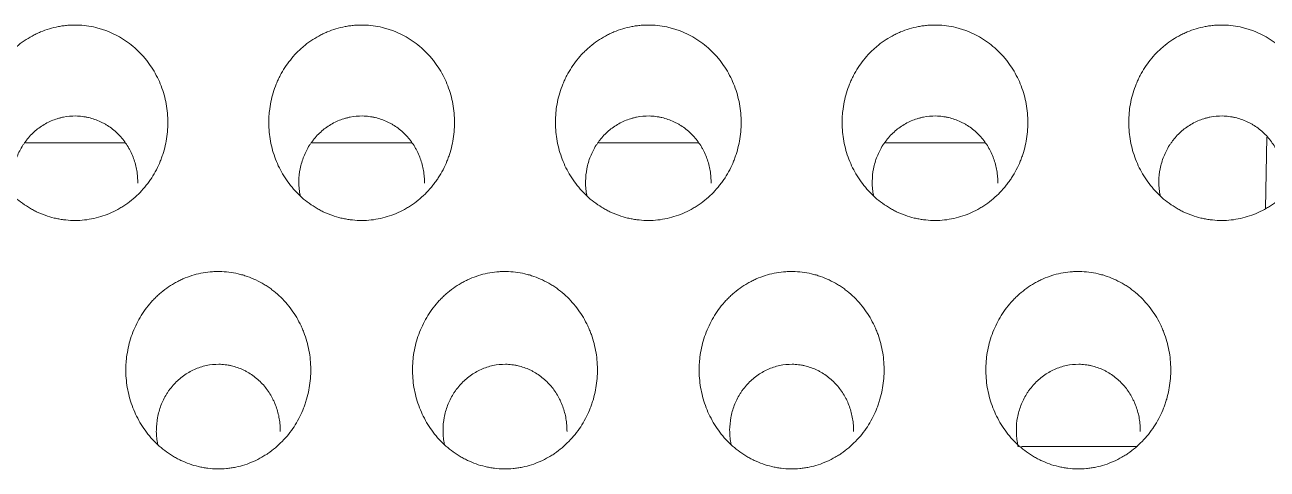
# Model space of a CAD drawing. Header units: millimetres. Extents: x 70151 to 230897, y 35202 to 113211.
# Drawn here: x 178378.03 to 178390.98, y 69169.37 to 69174 of the extents above; entities that cross this region are included whole.
import ezdxf

# ---------------------------------------------------------------- set-up
doc = ezdxf.new("R2010")
doc.units = ezdxf.units.MM
doc.header["$LTSCALE"] = 50
doc.layers.add('2-con', color=2, linetype='Continuous')
doc.layers.add('mark-B', color=2, linetype='Continuous', lineweight=20)

# ---------------------------------------------------------------- blocks, each defined once
blk = doc.blocks.new('무풍1WAY 대형')
at = {"layer": 'mark-B'}
for p, q in [((263.953, -412.642), (263.938, -413.385)), ((267.912, -413.326), (266.879, -413.326)), ((270.9, -413.326), (269.866, -413.326)), ((273.888, -413.326), (272.854, -413.326)), ((276.876, -413.326), (275.842, -413.326))]:
    blk.add_line(p, q, dxfattribs=at)
for points, knots in [([(266.667, -410.329), (266.706, -410.383), (266.739, -410.439), (266.793, -410.556), (266.815, -410.617), (266.849, -410.744), (266.86, -410.808), (266.867, -410.905), (266.868, -410.938), (266.868, -410.987), (266.867, -411.003), (266.865, -411.036), (266.864, -411.052), (266.856, -411.133), (266.844, -411.197), (266.817, -411.29), (266.806, -411.321), (266.783, -411.382), (266.769, -411.412), (266.725, -411.5), (266.691, -411.555), (266.632, -411.632), (266.611, -411.657), (266.577, -411.693), (266.566, -411.705), (266.542, -411.727), (266.53, -411.739), (266.469, -411.792), (266.417, -411.83), (266.346, -411.87), (266.331, -411.878), (266.302, -411.893), (266.287, -411.9), (266.242, -411.92), (266.212, -411.931), (266.119, -411.961), (266.055, -411.974), (265.973, -411.981), (265.957, -411.983), (265.924, -411.984), (265.908, -411.984), (265.859, -411.983), (265.794, -411.979), (265.73, -411.968), (265.682, -411.956), (265.666, -411.952), (265.634, -411.943), (265.618, -411.938), (265.541, -411.911), (265.483, -411.883), (265.413, -411.841), (265.399, -411.832), (265.372, -411.814), (265.332, -411.785), (265.269, -411.733), (265.224, -411.686), (265.181, -411.637), (265.16, -411.611), (265.102, -411.532), (265.069, -411.476), (265.035, -411.402), (265.028, -411.387), (265.016, -411.357), (265.01, -411.342), (264.993, -411.295), (264.984, -411.264), (264.959, -411.17), (264.948, -411.106), (264.941, -411.008), (264.94, -410.975), (264.941, -410.91), (264.943, -410.877), (264.953, -410.781), (264.965, -410.717), (264.988, -410.638), (264.993, -410.622), (265.004, -410.591), (265.02, -410.545), (265.04, -410.501), (265.084, -410.414), (265.118, -410.359), (265.178, -410.28), (265.199, -410.255), (265.243, -410.208), (265.289, -410.162), (265.34, -410.122), (265.38, -410.093), (265.393, -410.084), (265.421, -410.066), (265.435, -410.057), (265.506, -410.017), (265.566, -409.99), (265.658, -409.96), (265.69, -409.952), (265.738, -409.942), (265.755, -409.939), (265.787, -409.934), (265.803, -409.932), (265.884, -409.925), (265.949, -409.925), (266.031, -409.936), (266.047, -409.938), (266.08, -409.944), (266.128, -409.954), (266.206, -409.977), (266.266, -410.002), (266.31, -410.023), (266.325, -410.03), (266.354, -410.046), (266.368, -410.054), (266.438, -410.097), (266.49, -410.137), (266.561, -410.204), (266.584, -410.227), (266.628, -410.277), (266.648, -410.302), (266.667, -410.329)], [0, 0, 0, 0, 0.03125, 0.03125, 0.0625, 0.0625, 0.09375, 0.09375, 0.109375, 0.109375, 0.117187, 0.117187, 0.125, 0.125, 0.15625, 0.15625, 0.171875, 0.171875, 0.1875, 0.1875, 0.21875, 0.21875, 0.234375, 0.234375, 0.242187, 0.242187, 0.25, 0.25, 0.28125, 0.28125, 0.289062, 0.289062, 0.296875, 0.296875, 0.3125, 0.3125, 0.34375, 0.34375, 0.351562, 0.351562, 0.359375, 0.359375, 0.375, 0.390625, 0.390625, 0.398437, 0.398437, 0.40625, 0.40625, 0.4375, 0.4375, 0.445312, 0.445312, 0.453125, 0.46875, 0.484375, 0.484375, 0.5, 0.5, 0.53125, 0.53125, 0.539062, 0.539062, 0.546875, 0.546875, 0.5625, 0.5625, 0.59375, 0.59375, 0.609375, 0.609375, 0.625, 0.625, 0.65625, 0.65625, 0.664062, 0.664062, 0.671875, 0.6875, 0.6875, 0.71875, 0.71875, 0.734375, 0.734375, 0.75, 0.765625, 0.765625, 0.773437, 0.773437, 0.78125, 0.78125, 0.8125, 0.8125, 0.828125, 0.828125, 0.835937, 0.835937, 0.84375, 0.84375, 0.875, 0.875, 0.882812, 0.882812, 0.890625, 0.90625, 0.921875, 0.921875, 0.929687, 0.929687, 0.9375, 0.9375, 0.96875, 0.96875, 0.984375, 0.984375, 1, 1, 1, 1]), ([(269.655, -410.329), (269.693, -410.383), (269.726, -410.439), (269.781, -410.556), (269.803, -410.617), (269.836, -410.744), (269.847, -410.808), (269.855, -410.905), (269.856, -410.938), (269.855, -410.987), (269.855, -411.003), (269.853, -411.036), (269.852, -411.052), (269.843, -411.133), (269.831, -411.197), (269.804, -411.29), (269.794, -411.321), (269.77, -411.382), (269.757, -411.412), (269.713, -411.5), (269.679, -411.555), (269.62, -411.632), (269.599, -411.657), (269.565, -411.693), (269.553, -411.705), (269.53, -411.727), (269.518, -411.739), (269.457, -411.792), (269.404, -411.83), (269.333, -411.87), (269.319, -411.878), (269.29, -411.893), (269.275, -411.9), (269.23, -411.92), (269.199, -411.931), (269.106, -411.961), (269.043, -411.974), (268.961, -411.981), (268.944, -411.983), (268.911, -411.984), (268.895, -411.984), (268.846, -411.983), (268.781, -411.979), (268.717, -411.968), (268.669, -411.956), (268.653, -411.952), (268.622, -411.943), (268.606, -411.938), (268.529, -411.911), (268.47, -411.883), (268.4, -411.841), (268.386, -411.832), (268.359, -411.814), (268.319, -411.785), (268.257, -411.733), (268.211, -411.686), (268.168, -411.637), (268.147, -411.611), (268.09, -411.532), (268.057, -411.476), (268.022, -411.402), (268.016, -411.387), (268.003, -411.357), (267.997, -411.342), (267.981, -411.295), (267.971, -411.264), (267.947, -411.17), (267.936, -411.106), (267.929, -411.008), (267.928, -410.975), (267.929, -410.91), (267.931, -410.877), (267.941, -410.781), (267.953, -410.717), (267.976, -410.638), (267.981, -410.622), (267.991, -410.591), (268.008, -410.545), (268.028, -410.501), (268.071, -410.414), (268.105, -410.359), (268.165, -410.28), (268.186, -410.255), (268.231, -410.208), (268.277, -410.162), (268.328, -410.122), (268.367, -410.093), (268.381, -410.084), (268.408, -410.066), (268.423, -410.057), (268.494, -410.017), (268.553, -409.99), (268.646, -409.96), (268.677, -409.952), (268.726, -409.942), (268.742, -409.939), (268.775, -409.934), (268.791, -409.932), (268.872, -409.925), (268.937, -409.925), (269.018, -409.936), (269.035, -409.938), (269.067, -409.944), (269.115, -409.954), (269.193, -409.977), (269.254, -410.002), (269.298, -410.023), (269.313, -410.03), (269.342, -410.046), (269.356, -410.054), (269.425, -410.097), (269.477, -410.137), (269.549, -410.204), (269.572, -410.227), (269.615, -410.277), (269.636, -410.302), (269.655, -410.329)], [0, 0, 0, 0, 0.03125, 0.03125, 0.0625, 0.0625, 0.09375, 0.09375, 0.109375, 0.109375, 0.117188, 0.117188, 0.125, 0.125, 0.15625, 0.15625, 0.171875, 0.171875, 0.1875, 0.1875, 0.21875, 0.21875, 0.234375, 0.234375, 0.242188, 0.242188, 0.25, 0.25, 0.28125, 0.28125, 0.289062, 0.289062, 0.296875, 0.296875, 0.3125, 0.3125, 0.34375, 0.34375, 0.351562, 0.351562, 0.359375, 0.359375, 0.375, 0.390625, 0.390625, 0.398437, 0.398437, 0.40625, 0.40625, 0.4375, 0.4375, 0.445312, 0.445312, 0.453125, 0.46875, 0.484375, 0.484375, 0.5, 0.5, 0.53125, 0.53125, 0.539062, 0.539062, 0.546875, 0.546875, 0.5625, 0.5625, 0.59375, 0.59375, 0.609375, 0.609375, 0.625, 0.625, 0.65625, 0.65625, 0.664062, 0.664062, 0.671875, 0.6875, 0.6875, 0.71875, 0.71875, 0.734375, 0.734375, 0.75, 0.765625, 0.765625, 0.773437, 0.773437, 0.78125, 0.78125, 0.8125, 0.8125, 0.828125, 0.828125, 0.835937, 0.835937, 0.84375, 0.84375, 0.875, 0.875, 0.882812, 0.882812, 0.890625, 0.90625, 0.921875, 0.921875, 0.929687, 0.929687, 0.9375, 0.9375, 0.96875, 0.96875, 0.984375, 0.984375, 1, 1, 1, 1]), ([(272.642, -410.329), (272.681, -410.383), (272.714, -410.439), (272.768, -410.556), (272.791, -410.617), (272.824, -410.744), (272.835, -410.808), (272.842, -410.905), (272.843, -410.938), (272.843, -410.987), (272.842, -411.003), (272.84, -411.036), (272.839, -411.052), (272.831, -411.133), (272.819, -411.197), (272.792, -411.29), (272.781, -411.321), (272.758, -411.382), (272.744, -411.412), (272.701, -411.5), (272.666, -411.555), (272.607, -411.632), (272.586, -411.657), (272.553, -411.693), (272.541, -411.705), (272.518, -411.727), (272.506, -411.739), (272.444, -411.792), (272.392, -411.83), (272.321, -411.87), (272.307, -411.878), (272.277, -411.893), (272.262, -411.9), (272.217, -411.92), (272.187, -411.931), (272.094, -411.961), (272.03, -411.974), (271.948, -411.981), (271.932, -411.983), (271.899, -411.984), (271.883, -411.984), (271.834, -411.983), (271.769, -411.979), (271.705, -411.968), (271.657, -411.956), (271.641, -411.952), (271.609, -411.943), (271.594, -411.938), (271.517, -411.911), (271.458, -411.883), (271.388, -411.841), (271.374, -411.832), (271.347, -411.814), (271.307, -411.785), (271.244, -411.733), (271.199, -411.686), (271.156, -411.637), (271.135, -411.611), (271.077, -411.532), (271.045, -411.476), (271.01, -411.402), (271.003, -411.387), (270.991, -411.357), (270.985, -411.342), (270.968, -411.295), (270.959, -411.264), (270.934, -411.17), (270.924, -411.106), (270.916, -411.008), (270.915, -410.975), (270.916, -410.91), (270.918, -410.877), (270.928, -410.781), (270.94, -410.717), (270.963, -410.638), (270.968, -410.622), (270.979, -410.591), (270.995, -410.545), (271.015, -410.501), (271.059, -410.414), (271.093, -410.359), (271.153, -410.28), (271.174, -410.255), (271.218, -410.208), (271.265, -410.162), (271.315, -410.122), (271.355, -410.093), (271.368, -410.084), (271.396, -410.066), (271.41, -410.057), (271.481, -410.017), (271.541, -409.99), (271.633, -409.96), (271.665, -409.952), (271.713, -409.942), (271.73, -409.939), (271.762, -409.934), (271.778, -409.932), (271.859, -409.925), (271.924, -409.925), (272.006, -409.936), (272.022, -409.938), (272.055, -409.944), (272.103, -409.954), (272.181, -409.977), (272.241, -410.002), (272.285, -410.023), (272.3, -410.03), (272.329, -410.046), (272.343, -410.054), (272.413, -410.097), (272.465, -410.137), (272.536, -410.204), (272.559, -410.227), (272.603, -410.277), (272.623, -410.302), (272.642, -410.329)], [0, 0, 0, 0, 0.03125, 0.03125, 0.0625, 0.0625, 0.09375, 0.09375, 0.109375, 0.109375, 0.117187, 0.117187, 0.125, 0.125, 0.15625, 0.15625, 0.171875, 0.171875, 0.1875, 0.1875, 0.21875, 0.21875, 0.234375, 0.234375, 0.242187, 0.242187, 0.25, 0.25, 0.28125, 0.28125, 0.289062, 0.289062, 0.296875, 0.296875, 0.3125, 0.3125, 0.34375, 0.34375, 0.351562, 0.351562, 0.359375, 0.359375, 0.375, 0.390625, 0.390625, 0.398437, 0.398437, 0.40625, 0.40625, 0.4375, 0.4375, 0.445312, 0.445312, 0.453125, 0.46875, 0.484375, 0.484375, 0.5, 0.5, 0.53125, 0.53125, 0.539062, 0.539062, 0.546875, 0.546875, 0.5625, 0.5625, 0.59375, 0.59375, 0.609375, 0.609375, 0.625, 0.625, 0.65625, 0.65625, 0.664062, 0.664062, 0.671875, 0.6875, 0.6875, 0.71875, 0.71875, 0.734375, 0.734375, 0.75, 0.765625, 0.765625, 0.773437, 0.773437, 0.78125, 0.78125, 0.8125, 0.8125, 0.828125, 0.828125, 0.835937, 0.835937, 0.84375, 0.84375, 0.875, 0.875, 0.882812, 0.882812, 0.890625, 0.90625, 0.921875, 0.921875, 0.929687, 0.929687, 0.9375, 0.9375, 0.96875, 0.96875, 0.984375, 0.984375, 1, 1, 1, 1]), ([(275.63, -410.329), (275.668, -410.383), (275.701, -410.439), (275.756, -410.556), (275.778, -410.617), (275.811, -410.744), (275.822, -410.808), (275.83, -410.905), (275.831, -410.938), (275.83, -410.987), (275.83, -411.003), (275.828, -411.036), (275.827, -411.052), (275.818, -411.133), (275.806, -411.197), (275.779, -411.29), (275.769, -411.321), (275.745, -411.382), (275.732, -411.412), (275.688, -411.5), (275.654, -411.555), (275.595, -411.632), (275.574, -411.657), (275.54, -411.693), (275.529, -411.705), (275.505, -411.727), (275.493, -411.739), (275.432, -411.792), (275.379, -411.83), (275.309, -411.87), (275.294, -411.878), (275.265, -411.893), (275.25, -411.9), (275.205, -411.92), (275.174, -411.931), (275.081, -411.961), (275.018, -411.974), (274.936, -411.981), (274.919, -411.983), (274.887, -411.984), (274.87, -411.984), (274.821, -411.983), (274.756, -411.979), (274.692, -411.968), (274.644, -411.956), (274.628, -411.952), (274.597, -411.943), (274.581, -411.938), (274.504, -411.911), (274.445, -411.883), (274.375, -411.841), (274.361, -411.832), (274.334, -411.814), (274.294, -411.785), (274.232, -411.733), (274.186, -411.686), (274.143, -411.637), (274.123, -411.611), (274.065, -411.532), (274.032, -411.476), (273.998, -411.402), (273.991, -411.387), (273.979, -411.357), (273.973, -411.342), (273.956, -411.295), (273.946, -411.264), (273.922, -411.17), (273.911, -411.106), (273.904, -411.008), (273.903, -410.975), (273.904, -410.91), (273.906, -410.877), (273.916, -410.781), (273.928, -410.717), (273.951, -410.638), (273.956, -410.622), (273.966, -410.591), (273.983, -410.545), (274.003, -410.501), (274.046, -410.414), (274.081, -410.359), (274.14, -410.28), (274.161, -410.255), (274.206, -410.208), (274.252, -410.162), (274.303, -410.122), (274.342, -410.093), (274.356, -410.084), (274.384, -410.066), (274.398, -410.057), (274.469, -410.017), (274.528, -409.99), (274.621, -409.96), (274.653, -409.952), (274.701, -409.942), (274.717, -409.939), (274.75, -409.934), (274.766, -409.932), (274.847, -409.925), (274.912, -409.925), (274.993, -409.936), (275.01, -409.938), (275.042, -409.944), (275.09, -409.954), (275.168, -409.977), (275.229, -410.002), (275.273, -410.023), (275.288, -410.03), (275.317, -410.046), (275.331, -410.054), (275.401, -410.097), (275.452, -410.137), (275.524, -410.204), (275.547, -410.227), (275.59, -410.277), (275.611, -410.302), (275.63, -410.329)], [0, 0, 0, 0, 0.03125, 0.03125, 0.0625, 0.0625, 0.09375, 0.09375, 0.109375, 0.109375, 0.117188, 0.117188, 0.125, 0.125, 0.15625, 0.15625, 0.171875, 0.171875, 0.1875, 0.1875, 0.21875, 0.21875, 0.234375, 0.234375, 0.242188, 0.242188, 0.25, 0.25, 0.28125, 0.28125, 0.289063, 0.289063, 0.296875, 0.296875, 0.3125, 0.3125, 0.34375, 0.34375, 0.351562, 0.351562, 0.359375, 0.359375, 0.375, 0.390625, 0.390625, 0.398437, 0.398437, 0.40625, 0.40625, 0.4375, 0.4375, 0.445312, 0.445312, 0.453125, 0.46875, 0.484375, 0.484375, 0.5, 0.5, 0.53125, 0.53125, 0.539062, 0.539062, 0.546875, 0.546875, 0.5625, 0.5625, 0.59375, 0.59375, 0.609375, 0.609375, 0.625, 0.625, 0.65625, 0.65625, 0.664062, 0.664062, 0.671875, 0.6875, 0.6875, 0.71875, 0.71875, 0.734375, 0.734375, 0.75, 0.765625, 0.765625, 0.773437, 0.773437, 0.78125, 0.78125, 0.8125, 0.8125, 0.828125, 0.828125, 0.835937, 0.835937, 0.84375, 0.84375, 0.875, 0.875, 0.882812, 0.882812, 0.890625, 0.90625, 0.921875, 0.921875, 0.929687, 0.929687, 0.9375, 0.9375, 0.96875, 0.96875, 0.984375, 0.984375, 1, 1, 1, 1]), ([(266.531, -410.157), (266.534, -410.172), (266.537, -410.186), (266.543, -410.222), (266.546, -410.244), (266.548, -410.277), (266.549, -410.288), (266.55, -410.31), (266.55, -410.321), (266.55, -410.376), (266.546, -410.419), (266.534, -410.483), (266.529, -410.505), (266.517, -410.547), (266.51, -410.568), (266.486, -410.629), (266.467, -410.668), (266.439, -410.715), (266.433, -410.724), (266.42, -410.742), (266.414, -410.751), (266.394, -410.777), (266.38, -410.794), (266.336, -410.842), (266.303, -410.871), (266.25, -410.91), (266.231, -410.922), (266.193, -410.944), (266.154, -410.964), (266.114, -410.98), (266.072, -410.993), (266.051, -410.999), (265.986, -411.013), (265.943, -411.017), (265.877, -411.017), (265.855, -411.015), (265.822, -411.011), (265.811, -411.01), (265.79, -411.006), (265.779, -411.004), (265.725, -410.991), (265.684, -410.977), (265.634, -410.954), (265.624, -410.949), (265.605, -410.938), (265.576, -410.922), (265.531, -410.891), (265.497, -410.863), (265.465, -410.833), (265.45, -410.818), (265.406, -410.768), (265.38, -410.733), (265.352, -410.686), (265.347, -410.676), (265.337, -410.657), (265.332, -410.647), (265.318, -410.617), (265.309, -410.597), (265.287, -410.535), (265.276, -410.493), (265.265, -410.428), (265.262, -410.406), (265.259, -410.362), (265.258, -410.34), (265.258, -410.318)], [0, 0, 0, 0, 0.019523, 0.019523, 0.04836, 0.04836, 0.062779, 0.062779, 0.077198, 0.077198, 0.134873, 0.134873, 0.163711, 0.163711, 0.192548, 0.192548, 0.250223, 0.250223, 0.264642, 0.264642, 0.279061, 0.279061, 0.307899, 0.307899, 0.365574, 0.365574, 0.394411, 0.394411, 0.423249, 0.452086, 0.452086, 0.480924, 0.480924, 0.538599, 0.538599, 0.567437, 0.567437, 0.581855, 0.581855, 0.596274, 0.596274, 0.653949, 0.653949, 0.668368, 0.668368, 0.682787, 0.711624, 0.740462, 0.740462, 0.7693, 0.7693, 0.826975, 0.826975, 0.841393, 0.841393, 0.855812, 0.855812, 0.88465, 0.88465, 0.942325, 0.942325, 0.971162, 0.971162, 1, 1, 1, 1]), ([(269.523, -410.18), (269.524, -410.187), (269.526, -410.194), (269.531, -410.222), (269.533, -410.244), (269.536, -410.277), (269.537, -410.288), (269.537, -410.31), (269.538, -410.321), (269.537, -410.376), (269.533, -410.419), (269.521, -410.483), (269.516, -410.505), (269.504, -410.547), (269.497, -410.568), (269.474, -410.629), (269.455, -410.668), (269.426, -410.715), (269.42, -410.724), (269.408, -410.742), (269.401, -410.751), (269.381, -410.777), (269.367, -410.794), (269.323, -410.842), (269.291, -410.871), (269.238, -410.91), (269.219, -410.922), (269.181, -410.944), (269.142, -410.964), (269.101, -410.98), (269.06, -410.993), (269.039, -410.999), (268.974, -411.013), (268.93, -411.017), (268.865, -411.017), (268.843, -411.015), (268.81, -411.011), (268.799, -411.01), (268.777, -411.006), (268.766, -411.004), (268.713, -410.991), (268.672, -410.977), (268.622, -410.954), (268.612, -410.949), (268.592, -410.938), (268.564, -410.922), (268.519, -410.891), (268.485, -410.863), (268.453, -410.833), (268.437, -410.818), (268.394, -410.768), (268.368, -410.733), (268.34, -410.686), (268.335, -410.676), (268.324, -410.657), (268.319, -410.647), (268.305, -410.617), (268.297, -410.597), (268.275, -410.535), (268.264, -410.493), (268.253, -410.428), (268.25, -410.406), (268.246, -410.362), (268.246, -410.34), (268.246, -410.318)], [0, 0, 0, 0, 0.009669, 0.009669, 0.038797, 0.038797, 0.053361, 0.053361, 0.067924, 0.067924, 0.126179, 0.126179, 0.155306, 0.155306, 0.184434, 0.184434, 0.242688, 0.242688, 0.257252, 0.257252, 0.271816, 0.271816, 0.300943, 0.300943, 0.359198, 0.359198, 0.388325, 0.388325, 0.417453, 0.44658, 0.44658, 0.475707, 0.475707, 0.533962, 0.533962, 0.563089, 0.563089, 0.577653, 0.577653, 0.592217, 0.592217, 0.650472, 0.650472, 0.665035, 0.665035, 0.679599, 0.708726, 0.737854, 0.737854, 0.766981, 0.766981, 0.825236, 0.825236, 0.839799, 0.839799, 0.854363, 0.854363, 0.883491, 0.883491, 0.941745, 0.941745, 0.970873, 0.970873, 1, 1, 1, 1]), ([(272.51, -410.18), (272.512, -410.187), (272.513, -410.194), (272.518, -410.222), (272.521, -410.244), (272.524, -410.277), (272.524, -410.288), (272.525, -410.31), (272.525, -410.321), (272.525, -410.376), (272.521, -410.419), (272.509, -410.483), (272.504, -410.505), (272.492, -410.547), (272.485, -410.568), (272.461, -410.629), (272.442, -410.668), (272.414, -410.715), (272.408, -410.724), (272.395, -410.742), (272.389, -410.751), (272.369, -410.777), (272.355, -410.794), (272.311, -410.842), (272.278, -410.871), (272.225, -410.91), (272.206, -410.922), (272.168, -410.944), (272.13, -410.964), (272.089, -410.98), (272.047, -410.993), (272.026, -410.999), (271.961, -411.013), (271.918, -411.017), (271.852, -411.017), (271.83, -411.015), (271.797, -411.011), (271.786, -411.01), (271.765, -411.006), (271.754, -411.004), (271.701, -410.991), (271.659, -410.977), (271.609, -410.954), (271.599, -410.949), (271.58, -410.938), (271.551, -410.922), (271.506, -410.891), (271.473, -410.863), (271.44, -410.833), (271.425, -410.818), (271.381, -410.768), (271.355, -410.733), (271.328, -410.686), (271.322, -410.676), (271.312, -410.657), (271.307, -410.647), (271.293, -410.617), (271.285, -410.597), (271.262, -410.535), (271.251, -410.493), (271.24, -410.428), (271.237, -410.406), (271.234, -410.362), (271.233, -410.34), (271.233, -410.318)], [0, 0, 0, 0, 0.009669, 0.009669, 0.038797, 0.038797, 0.053361, 0.053361, 0.067924, 0.067924, 0.126179, 0.126179, 0.155306, 0.155306, 0.184434, 0.184434, 0.242688, 0.242688, 0.257252, 0.257252, 0.271816, 0.271816, 0.300943, 0.300943, 0.359198, 0.359198, 0.388325, 0.388325, 0.417453, 0.44658, 0.44658, 0.475707, 0.475707, 0.533962, 0.533962, 0.563089, 0.563089, 0.577653, 0.577653, 0.592217, 0.592217, 0.650472, 0.650472, 0.665035, 0.665035, 0.679599, 0.708726, 0.737854, 0.737854, 0.766981, 0.766981, 0.825236, 0.825236, 0.839799, 0.839799, 0.854363, 0.854363, 0.883491, 0.883491, 0.941745, 0.941745, 0.970873, 0.970873, 1, 1, 1, 1]), ([(275.498, -410.18), (275.499, -410.187), (275.501, -410.194), (275.506, -410.222), (275.508, -410.244), (275.511, -410.277), (275.512, -410.288), (275.513, -410.31), (275.513, -410.321), (275.512, -410.376), (275.508, -410.419), (275.496, -410.483), (275.491, -410.505), (275.479, -410.547), (275.472, -410.568), (275.449, -410.629), (275.43, -410.668), (275.401, -410.715), (275.395, -410.724), (275.383, -410.742), (275.376, -410.751), (275.357, -410.777), (275.342, -410.794), (275.298, -410.842), (275.266, -410.871), (275.213, -410.91), (275.194, -410.922), (275.156, -410.944), (275.117, -410.964), (275.076, -410.98), (275.035, -410.993), (275.014, -410.999), (274.949, -411.013), (274.905, -411.017), (274.84, -411.017), (274.818, -411.015), (274.785, -411.011), (274.774, -411.01), (274.752, -411.006), (274.741, -411.004), (274.688, -410.991), (274.647, -410.977), (274.597, -410.954), (274.587, -410.949), (274.568, -410.938), (274.539, -410.922), (274.494, -410.891), (274.46, -410.863), (274.428, -410.833), (274.412, -410.818), (274.369, -410.768), (274.343, -410.733), (274.315, -410.686), (274.31, -410.676), (274.299, -410.657), (274.295, -410.647), (274.28, -410.617), (274.272, -410.597), (274.25, -410.535), (274.239, -410.493), (274.228, -410.428), (274.225, -410.406), (274.221, -410.362), (274.221, -410.34), (274.221, -410.318)], [0, 0, 0, 0, 0.009669, 0.009669, 0.038797, 0.038797, 0.053361, 0.053361, 0.067924, 0.067924, 0.126179, 0.126179, 0.155306, 0.155306, 0.184434, 0.184434, 0.242688, 0.242688, 0.257252, 0.257252, 0.271816, 0.271816, 0.300943, 0.300943, 0.359198, 0.359198, 0.388325, 0.388325, 0.417453, 0.44658, 0.44658, 0.475707, 0.475707, 0.533962, 0.533962, 0.563089, 0.563089, 0.577653, 0.577653, 0.592217, 0.592217, 0.650472, 0.650472, 0.665035, 0.665035, 0.679599, 0.708726, 0.737854, 0.737854, 0.766981, 0.766981, 0.825236, 0.825236, 0.839799, 0.839799, 0.854363, 0.854363, 0.883491, 0.883491, 0.941745, 0.941745, 0.970873, 0.970873, 1, 1, 1, 1]), ([(265.181, -412.919), (265.219, -412.972), (265.252, -413.028), (265.306, -413.145), (265.328, -413.206), (265.353, -413.301), (265.359, -413.333), (265.37, -413.397), (265.377, -413.461), (265.379, -413.526), (265.378, -413.574), (265.377, -413.591), (265.375, -413.623), (265.374, -413.639), (265.365, -413.72), (265.352, -413.784), (265.324, -413.876), (265.313, -413.907), (265.294, -413.952), (265.288, -413.967), (265.274, -413.997), (265.267, -414.011), (265.229, -414.083), (265.194, -414.137), (265.134, -414.213), (265.112, -414.238), (265.078, -414.273), (265.066, -414.284), (265.042, -414.307), (265.03, -414.317), (264.968, -414.37), (264.915, -414.406), (264.844, -414.445), (264.829, -414.453), (264.799, -414.467), (264.784, -414.474), (264.739, -414.493), (264.678, -414.515), (264.615, -414.53), (264.567, -414.539), (264.551, -414.542), (264.519, -414.546), (264.502, -414.548), (264.42, -414.555), (264.355, -414.553), (264.259, -414.54), (264.227, -414.534), (264.179, -414.523), (264.163, -414.519), (264.132, -414.509), (264.116, -414.504), (264.039, -414.477), (263.981, -414.45), (263.911, -414.407), (263.897, -414.398), (263.87, -414.38), (263.83, -414.351), (263.768, -414.299), (263.723, -414.253), (263.69, -414.216), (263.68, -414.204), (263.659, -414.178), (263.649, -414.165), (263.601, -414.099), (263.569, -414.043), (263.527, -413.955), (263.515, -413.925), (263.493, -413.864), (263.484, -413.833), (263.459, -413.738), (263.449, -413.675), (263.443, -413.577), (263.442, -413.544), (263.443, -413.479), (263.446, -413.447), (263.457, -413.351), (263.47, -413.288), (263.493, -413.209), (263.499, -413.194), (263.51, -413.163), (263.527, -413.118), (263.561, -413.044), (263.594, -412.988), (263.62, -412.948), (263.629, -412.934), (263.648, -412.908), (263.658, -412.895), (263.709, -412.83), (263.754, -412.784), (263.828, -412.721), (263.854, -412.701), (263.894, -412.673), (263.907, -412.664), (263.935, -412.647), (263.95, -412.639), (264.021, -412.599), (264.081, -412.574), (264.174, -412.546), (264.206, -412.538), (264.27, -412.526), (264.303, -412.521), (264.4, -412.513), (264.465, -412.515), (264.546, -412.526), (264.563, -412.528), (264.595, -412.534), (264.643, -412.544), (264.72, -412.568), (264.781, -412.593), (264.825, -412.614), (264.84, -412.621), (264.868, -412.637), (264.882, -412.645), (264.952, -412.688), (265.004, -412.727), (265.075, -412.794), (265.098, -412.818), (265.141, -412.867), (265.162, -412.893), (265.181, -412.919)], [0, 0, 0, 0, 0.03125, 0.03125, 0.0625, 0.0625, 0.078125, 0.078125, 0.09375, 0.109375, 0.109375, 0.117188, 0.117188, 0.125, 0.125, 0.15625, 0.15625, 0.171875, 0.171875, 0.179688, 0.179688, 0.1875, 0.1875, 0.21875, 0.21875, 0.234375, 0.234375, 0.242188, 0.242188, 0.25, 0.25, 0.28125, 0.28125, 0.289063, 0.289063, 0.296875, 0.296875, 0.3125, 0.328125, 0.328125, 0.335938, 0.335938, 0.34375, 0.34375, 0.375, 0.375, 0.390625, 0.390625, 0.398438, 0.398438, 0.40625, 0.40625, 0.4375, 0.4375, 0.445313, 0.445313, 0.453125, 0.46875, 0.484375, 0.484375, 0.492188, 0.492188, 0.5, 0.5, 0.53125, 0.53125, 0.546875, 0.546875, 0.5625, 0.5625, 0.59375, 0.59375, 0.609375, 0.609375, 0.625, 0.625, 0.65625, 0.65625, 0.664063, 0.664063, 0.671875, 0.6875, 0.703125, 0.703125, 0.710938, 0.710938, 0.71875, 0.71875, 0.75, 0.75, 0.765625, 0.765625, 0.773438, 0.773438, 0.78125, 0.78125, 0.8125, 0.8125, 0.828125, 0.828125, 0.84375, 0.84375, 0.875, 0.875, 0.882813, 0.882813, 0.890625, 0.90625, 0.921875, 0.921875, 0.929688, 0.929688, 0.9375, 0.9375, 0.96875, 0.96875, 0.984375, 0.984375, 1, 1, 1, 1]), ([(268.168, -412.919), (268.207, -412.972), (268.239, -413.028), (268.294, -413.145), (268.316, -413.206), (268.34, -413.301), (268.347, -413.333), (268.357, -413.397), (268.365, -413.461), (268.367, -413.526), (268.366, -413.574), (268.365, -413.591), (268.363, -413.623), (268.361, -413.639), (268.352, -413.72), (268.339, -413.784), (268.311, -413.876), (268.3, -413.907), (268.282, -413.952), (268.275, -413.967), (268.262, -413.997), (268.254, -414.011), (268.217, -414.083), (268.182, -414.137), (268.121, -414.213), (268.1, -414.238), (268.066, -414.273), (268.054, -414.284), (268.03, -414.307), (268.018, -414.317), (267.956, -414.37), (267.903, -414.406), (267.831, -414.445), (267.817, -414.453), (267.787, -414.467), (267.772, -414.474), (267.727, -414.493), (267.666, -414.515), (267.603, -414.53), (267.555, -414.539), (267.539, -414.542), (267.506, -414.546), (267.49, -414.548), (267.408, -414.555), (267.343, -414.553), (267.246, -414.54), (267.214, -414.534), (267.166, -414.523), (267.15, -414.519), (267.119, -414.509), (267.104, -414.504), (267.027, -414.477), (266.968, -414.45), (266.898, -414.407), (266.885, -414.398), (266.857, -414.38), (266.818, -414.351), (266.756, -414.299), (266.71, -414.253), (266.678, -414.216), (266.667, -414.204), (266.647, -414.178), (266.637, -414.165), (266.589, -414.099), (266.556, -414.043), (266.515, -413.955), (266.503, -413.925), (266.481, -413.864), (266.471, -413.833), (266.447, -413.738), (266.437, -413.675), (266.43, -413.577), (266.429, -413.544), (266.431, -413.479), (266.433, -413.447), (266.444, -413.351), (266.457, -413.288), (266.481, -413.209), (266.486, -413.194), (266.497, -413.163), (266.515, -413.118), (266.549, -413.044), (266.581, -412.988), (266.608, -412.948), (266.617, -412.934), (266.636, -412.908), (266.646, -412.895), (266.697, -412.83), (266.742, -412.784), (266.815, -412.721), (266.841, -412.701), (266.881, -412.673), (266.895, -412.664), (266.923, -412.647), (266.937, -412.639), (267.009, -412.599), (267.068, -412.574), (267.162, -412.546), (267.193, -412.538), (267.258, -412.526), (267.29, -412.521), (267.388, -412.513), (267.453, -412.515), (267.534, -412.526), (267.55, -412.528), (267.582, -412.534), (267.63, -412.544), (267.708, -412.568), (267.768, -412.593), (267.812, -412.614), (267.827, -412.621), (267.856, -412.637), (267.87, -412.645), (267.94, -412.688), (267.991, -412.727), (268.063, -412.794), (268.086, -412.818), (268.129, -412.867), (268.149, -412.893), (268.168, -412.919)], [0, 0, 0, 0, 0.03125, 0.03125, 0.0625, 0.0625, 0.078125, 0.078125, 0.09375, 0.109375, 0.109375, 0.117188, 0.117188, 0.125, 0.125, 0.15625, 0.15625, 0.171875, 0.171875, 0.179688, 0.179688, 0.1875, 0.1875, 0.21875, 0.21875, 0.234375, 0.234375, 0.242188, 0.242188, 0.25, 0.25, 0.28125, 0.28125, 0.289063, 0.289063, 0.296875, 0.296875, 0.3125, 0.328125, 0.328125, 0.335938, 0.335938, 0.34375, 0.34375, 0.375, 0.375, 0.390625, 0.390625, 0.398438, 0.398438, 0.40625, 0.40625, 0.4375, 0.4375, 0.445313, 0.445313, 0.453125, 0.46875, 0.484375, 0.484375, 0.492188, 0.492188, 0.5, 0.5, 0.53125, 0.53125, 0.546875, 0.546875, 0.5625, 0.5625, 0.59375, 0.59375, 0.609375, 0.609375, 0.625, 0.625, 0.65625, 0.65625, 0.664063, 0.664063, 0.671875, 0.6875, 0.703125, 0.703125, 0.710938, 0.710938, 0.71875, 0.71875, 0.75, 0.75, 0.765625, 0.765625, 0.773438, 0.773438, 0.78125, 0.78125, 0.8125, 0.8125, 0.828125, 0.828125, 0.84375, 0.84375, 0.875, 0.875, 0.882813, 0.882813, 0.890625, 0.90625, 0.921875, 0.921875, 0.929688, 0.929688, 0.9375, 0.9375, 0.96875, 0.96875, 0.984375, 0.984375, 1, 1, 1, 1]), ([(271.156, -412.919), (271.194, -412.972), (271.227, -413.028), (271.281, -413.145), (271.303, -413.206), (271.328, -413.301), (271.335, -413.333), (271.345, -413.397), (271.352, -413.461), (271.354, -413.526), (271.353, -413.574), (271.352, -413.591), (271.35, -413.623), (271.349, -413.639), (271.34, -413.72), (271.327, -413.784), (271.299, -413.876), (271.288, -413.907), (271.269, -413.952), (271.263, -413.967), (271.249, -413.997), (271.242, -414.011), (271.204, -414.083), (271.169, -414.137), (271.109, -414.213), (271.087, -414.238), (271.053, -414.273), (271.041, -414.284), (271.018, -414.307), (271.005, -414.317), (270.943, -414.37), (270.89, -414.406), (270.819, -414.445), (270.804, -414.453), (270.775, -414.467), (270.76, -414.474), (270.714, -414.493), (270.653, -414.515), (270.59, -414.53), (270.542, -414.539), (270.526, -414.542), (270.494, -414.546), (270.477, -414.548), (270.395, -414.555), (270.331, -414.553), (270.234, -414.54), (270.202, -414.534), (270.154, -414.523), (270.138, -414.519), (270.107, -414.509), (270.091, -414.504), (270.014, -414.477), (269.956, -414.45), (269.886, -414.407), (269.872, -414.398), (269.845, -414.38), (269.805, -414.351), (269.743, -414.299), (269.698, -414.253), (269.665, -414.216), (269.655, -414.204), (269.634, -414.178), (269.624, -414.165), (269.577, -414.099), (269.544, -414.043), (269.503, -413.955), (269.49, -413.925), (269.468, -413.864), (269.459, -413.833), (269.435, -413.738), (269.424, -413.675), (269.418, -413.577), (269.417, -413.544), (269.418, -413.479), (269.421, -413.447), (269.432, -413.351), (269.445, -413.288), (269.469, -413.209), (269.474, -413.194), (269.485, -413.163), (269.502, -413.118), (269.536, -413.044), (269.569, -412.988), (269.595, -412.948), (269.604, -412.934), (269.623, -412.908), (269.633, -412.895), (269.684, -412.83), (269.729, -412.784), (269.803, -412.721), (269.829, -412.701), (269.869, -412.673), (269.883, -412.664), (269.911, -412.647), (269.925, -412.639), (269.996, -412.599), (270.056, -412.574), (270.149, -412.546), (270.181, -412.538), (270.246, -412.526), (270.278, -412.521), (270.375, -412.513), (270.44, -412.515), (270.521, -412.526), (270.538, -412.528), (270.57, -412.534), (270.618, -412.544), (270.696, -412.568), (270.756, -412.593), (270.8, -412.614), (270.815, -412.621), (270.843, -412.637), (270.858, -412.645), (270.927, -412.688), (270.979, -412.727), (271.05, -412.794), (271.073, -412.818), (271.116, -412.867), (271.137, -412.893), (271.156, -412.919)], [0, 0, 0, 0, 0.03125, 0.03125, 0.0625, 0.0625, 0.078125, 0.078125, 0.09375, 0.109375, 0.109375, 0.117188, 0.117188, 0.125, 0.125, 0.15625, 0.15625, 0.171875, 0.171875, 0.179688, 0.179688, 0.1875, 0.1875, 0.21875, 0.21875, 0.234375, 0.234375, 0.242188, 0.242188, 0.25, 0.25, 0.28125, 0.28125, 0.289063, 0.289063, 0.296875, 0.296875, 0.3125, 0.328125, 0.328125, 0.335938, 0.335938, 0.34375, 0.34375, 0.375, 0.375, 0.390625, 0.390625, 0.398437, 0.398437, 0.40625, 0.40625, 0.4375, 0.4375, 0.445312, 0.445312, 0.453125, 0.46875, 0.484375, 0.484375, 0.492188, 0.492188, 0.5, 0.5, 0.53125, 0.53125, 0.546875, 0.546875, 0.5625, 0.5625, 0.59375, 0.59375, 0.609375, 0.609375, 0.625, 0.625, 0.65625, 0.65625, 0.664063, 0.664063, 0.671875, 0.6875, 0.703125, 0.703125, 0.710938, 0.710938, 0.71875, 0.71875, 0.75, 0.75, 0.765625, 0.765625, 0.773437, 0.773437, 0.78125, 0.78125, 0.8125, 0.8125, 0.828125, 0.828125, 0.84375, 0.84375, 0.875, 0.875, 0.882812, 0.882812, 0.890625, 0.90625, 0.921875, 0.921875, 0.929688, 0.929688, 0.9375, 0.9375, 0.96875, 0.96875, 0.984375, 0.984375, 1, 1, 1, 1]), ([(274.144, -412.919), (274.182, -412.972), (274.214, -413.028), (274.269, -413.145), (274.291, -413.206), (274.315, -413.301), (274.322, -413.333), (274.332, -413.397), (274.34, -413.461), (274.342, -413.526), (274.341, -413.574), (274.34, -413.591), (274.338, -413.623), (274.336, -413.639), (274.327, -413.72), (274.314, -413.784), (274.286, -413.876), (274.275, -413.907), (274.257, -413.952), (274.25, -413.967), (274.237, -413.997), (274.229, -414.011), (274.192, -414.083), (274.157, -414.137), (274.096, -414.213), (274.075, -414.238), (274.041, -414.273), (274.029, -414.284), (274.005, -414.307), (273.993, -414.317), (273.931, -414.37), (273.878, -414.406), (273.806, -414.445), (273.792, -414.453), (273.762, -414.467), (273.747, -414.474), (273.702, -414.493), (273.641, -414.515), (273.578, -414.53), (273.53, -414.539), (273.514, -414.542), (273.481, -414.546), (273.465, -414.548), (273.383, -414.555), (273.318, -414.553), (273.221, -414.54), (273.189, -414.534), (273.141, -414.523), (273.126, -414.519), (273.094, -414.509), (273.079, -414.504), (273.002, -414.477), (272.943, -414.45), (272.873, -414.407), (272.86, -414.398), (272.833, -414.38), (272.793, -414.351), (272.731, -414.299), (272.685, -414.253), (272.653, -414.216), (272.642, -414.204), (272.622, -414.178), (272.612, -414.165), (272.564, -414.099), (272.531, -414.043), (272.49, -413.955), (272.478, -413.925), (272.456, -413.864), (272.446, -413.833), (272.422, -413.738), (272.412, -413.675), (272.405, -413.577), (272.404, -413.544), (272.406, -413.479), (272.408, -413.447), (272.419, -413.351), (272.432, -413.288), (272.456, -413.209), (272.461, -413.194), (272.472, -413.163), (272.49, -413.118), (272.524, -413.044), (272.556, -412.988), (272.583, -412.948), (272.592, -412.934), (272.611, -412.908), (272.621, -412.895), (272.672, -412.83), (272.717, -412.784), (272.791, -412.721), (272.816, -412.701), (272.856, -412.673), (272.87, -412.664), (272.898, -412.647), (272.912, -412.639), (272.984, -412.599), (273.043, -412.574), (273.137, -412.546), (273.168, -412.538), (273.233, -412.526), (273.265, -412.521), (273.363, -412.513), (273.428, -412.515), (273.509, -412.526), (273.525, -412.528), (273.557, -412.534), (273.605, -412.544), (273.683, -412.568), (273.743, -412.593), (273.788, -412.614), (273.802, -412.621), (273.831, -412.637), (273.845, -412.645), (273.915, -412.688), (273.966, -412.727), (274.038, -412.794), (274.061, -412.818), (274.104, -412.867), (274.124, -412.893), (274.144, -412.919)], [0, 0, 0, 0, 0.03125, 0.03125, 0.0625, 0.0625, 0.078125, 0.078125, 0.09375, 0.109375, 0.109375, 0.117187, 0.117187, 0.125, 0.125, 0.15625, 0.15625, 0.171875, 0.171875, 0.179687, 0.179687, 0.1875, 0.1875, 0.21875, 0.21875, 0.234375, 0.234375, 0.242187, 0.242187, 0.25, 0.25, 0.28125, 0.28125, 0.289062, 0.289062, 0.296875, 0.296875, 0.3125, 0.328125, 0.328125, 0.335937, 0.335937, 0.34375, 0.34375, 0.375, 0.375, 0.390625, 0.390625, 0.398437, 0.398437, 0.40625, 0.40625, 0.4375, 0.4375, 0.445312, 0.445312, 0.453125, 0.46875, 0.484375, 0.484375, 0.492187, 0.492187, 0.5, 0.5, 0.53125, 0.53125, 0.546875, 0.546875, 0.5625, 0.5625, 0.59375, 0.59375, 0.609375, 0.609375, 0.625, 0.625, 0.65625, 0.65625, 0.664062, 0.664062, 0.671875, 0.6875, 0.703125, 0.703125, 0.710937, 0.710937, 0.71875, 0.71875, 0.75, 0.75, 0.765625, 0.765625, 0.773437, 0.773437, 0.78125, 0.78125, 0.8125, 0.8125, 0.828125, 0.828125, 0.84375, 0.84375, 0.875, 0.875, 0.882812, 0.882812, 0.890625, 0.90625, 0.921875, 0.921875, 0.929687, 0.929687, 0.9375, 0.9375, 0.96875, 0.96875, 0.984375, 0.984375, 1, 1, 1, 1]), ([(277.131, -412.919), (277.169, -412.972), (277.202, -413.028), (277.256, -413.145), (277.278, -413.206), (277.303, -413.301), (277.31, -413.333), (277.32, -413.397), (277.327, -413.461), (277.329, -413.526), (277.328, -413.574), (277.327, -413.591), (277.325, -413.623), (277.324, -413.639), (277.315, -413.72), (277.302, -413.784), (277.274, -413.876), (277.263, -413.907), (277.245, -413.952), (277.238, -413.967), (277.224, -413.997), (277.217, -414.011), (277.179, -414.083), (277.144, -414.137), (277.084, -414.213), (277.062, -414.238), (277.028, -414.273), (277.016, -414.284), (276.993, -414.307), (276.98, -414.317), (276.919, -414.37), (276.865, -414.406), (276.794, -414.445), (276.779, -414.453), (276.75, -414.467), (276.735, -414.474), (276.689, -414.493), (276.628, -414.515), (276.565, -414.53), (276.517, -414.539), (276.501, -414.542), (276.469, -414.546), (276.453, -414.548), (276.371, -414.555), (276.306, -414.553), (276.209, -414.54), (276.177, -414.534), (276.129, -414.523), (276.113, -414.519), (276.082, -414.509), (276.066, -414.504), (275.99, -414.477), (275.931, -414.45), (275.861, -414.407), (275.847, -414.398), (275.82, -414.38), (275.78, -414.351), (275.718, -414.299), (275.673, -414.253), (275.64, -414.216), (275.63, -414.204), (275.609, -414.178), (275.599, -414.165), (275.552, -414.099), (275.519, -414.043), (275.478, -413.955), (275.465, -413.925), (275.443, -413.864), (275.434, -413.833), (275.41, -413.738), (275.399, -413.675), (275.393, -413.577), (275.392, -413.544), (275.394, -413.479), (275.396, -413.447), (275.407, -413.351), (275.42, -413.288), (275.444, -413.209), (275.449, -413.194), (275.46, -413.163), (275.477, -413.118), (275.511, -413.044), (275.544, -412.988), (275.57, -412.948), (275.579, -412.934), (275.598, -412.908), (275.608, -412.895), (275.659, -412.83), (275.704, -412.784), (275.778, -412.721), (275.804, -412.701), (275.844, -412.673), (275.858, -412.664), (275.886, -412.647), (275.9, -412.639), (275.971, -412.599), (276.031, -412.574), (276.124, -412.546), (276.156, -412.538), (276.221, -412.526), (276.253, -412.521), (276.35, -412.513), (276.415, -412.515), (276.496, -412.526), (276.513, -412.528), (276.545, -412.534), (276.593, -412.544), (276.671, -412.568), (276.731, -412.593), (276.775, -412.614), (276.79, -412.621), (276.819, -412.637), (276.833, -412.645), (276.902, -412.688), (276.954, -412.727), (277.025, -412.794), (277.048, -412.818), (277.092, -412.867), (277.112, -412.893), (277.131, -412.919)], [0, 0, 0, 0, 0.03125, 0.03125, 0.0625, 0.0625, 0.078125, 0.078125, 0.09375, 0.109375, 0.109375, 0.117188, 0.117188, 0.125, 0.125, 0.15625, 0.15625, 0.171875, 0.171875, 0.179688, 0.179688, 0.1875, 0.1875, 0.21875, 0.21875, 0.234375, 0.234375, 0.242188, 0.242188, 0.25, 0.25, 0.28125, 0.28125, 0.289063, 0.289063, 0.296875, 0.296875, 0.3125, 0.328125, 0.328125, 0.335938, 0.335938, 0.34375, 0.34375, 0.375, 0.375, 0.390625, 0.390625, 0.398438, 0.398438, 0.40625, 0.40625, 0.4375, 0.4375, 0.445312, 0.445312, 0.453125, 0.46875, 0.484375, 0.484375, 0.492187, 0.492187, 0.5, 0.5, 0.53125, 0.53125, 0.546875, 0.546875, 0.5625, 0.5625, 0.59375, 0.59375, 0.609375, 0.609375, 0.625, 0.625, 0.65625, 0.65625, 0.664062, 0.664062, 0.671875, 0.6875, 0.703125, 0.703125, 0.710937, 0.710937, 0.71875, 0.71875, 0.75, 0.75, 0.765625, 0.765625, 0.773437, 0.773437, 0.78125, 0.78125, 0.8125, 0.8125, 0.828125, 0.828125, 0.84375, 0.84375, 0.875, 0.875, 0.882812, 0.882812, 0.890625, 0.90625, 0.921875, 0.921875, 0.929687, 0.929687, 0.9375, 0.9375, 0.96875, 0.96875, 0.984375, 0.984375, 1, 1, 1, 1]), ([(265.05, -412.771), (265.052, -412.778), (265.053, -412.786), (265.058, -412.815), (265.061, -412.837), (265.064, -412.881), (265.065, -412.903), (265.064, -412.969), (265.059, -413.012), (265.047, -413.077), (265.041, -413.098), (265.029, -413.141), (265.022, -413.162), (264.997, -413.223), (264.978, -413.262), (264.948, -413.308), (264.942, -413.317), (264.929, -413.335), (264.923, -413.344), (264.902, -413.37), (264.888, -413.387), (264.843, -413.435), (264.809, -413.463), (264.755, -413.501), (264.736, -413.513), (264.698, -413.535), (264.658, -413.554), (264.617, -413.569), (264.586, -413.579), (264.575, -413.582), (264.554, -413.587), (264.543, -413.59), (264.488, -413.601), (264.444, -413.605), (264.379, -413.604), (264.357, -413.602), (264.323, -413.598), (264.312, -413.596), (264.291, -413.592), (264.28, -413.59), (264.226, -413.578), (264.185, -413.563), (264.134, -413.54), (264.124, -413.535), (264.105, -413.525), (264.076, -413.508), (264.03, -413.478), (263.997, -413.449), (263.964, -413.42), (263.948, -413.404), (263.904, -413.354), (263.879, -413.319), (263.85, -413.272), (263.845, -413.262), (263.835, -413.243), (263.83, -413.233), (263.815, -413.203), (263.807, -413.182), (263.785, -413.121), (263.773, -413.078), (263.762, -413.013), (263.76, -412.991), (263.757, -412.947), (263.756, -412.925), (263.756, -412.903)], [0, 0, 0, 0, 0.010161, 0.010161, 0.039274, 0.039274, 0.068387, 0.068387, 0.126613, 0.126613, 0.155725, 0.155725, 0.184838, 0.184838, 0.243064, 0.243064, 0.257621, 0.257621, 0.272177, 0.272177, 0.30129, 0.30129, 0.359516, 0.359516, 0.388629, 0.388629, 0.417742, 0.446855, 0.446855, 0.461411, 0.461411, 0.475968, 0.475968, 0.534193, 0.534193, 0.563306, 0.563306, 0.577863, 0.577863, 0.592419, 0.592419, 0.650645, 0.650645, 0.665201, 0.665201, 0.679758, 0.708871, 0.737984, 0.737984, 0.767097, 0.767097, 0.825323, 0.825323, 0.839879, 0.839879, 0.854435, 0.854435, 0.883548, 0.883548, 0.941774, 0.941774, 0.970887, 0.970887, 1, 1, 1, 1]), ([(268.038, -412.771), (268.039, -412.778), (268.041, -412.786), (268.046, -412.815), (268.048, -412.837), (268.052, -412.881), (268.052, -412.903), (268.051, -412.969), (268.047, -413.012), (268.034, -413.077), (268.029, -413.098), (268.017, -413.141), (268.009, -413.162), (267.985, -413.223), (267.965, -413.262), (267.936, -413.308), (267.93, -413.317), (267.917, -413.335), (267.91, -413.344), (267.89, -413.37), (267.875, -413.387), (267.83, -413.435), (267.797, -413.463), (267.743, -413.501), (267.724, -413.513), (267.685, -413.535), (267.646, -413.554), (267.605, -413.569), (267.573, -413.579), (267.563, -413.582), (267.541, -413.587), (267.53, -413.59), (267.476, -413.601), (267.432, -413.605), (267.366, -413.604), (267.344, -413.602), (267.311, -413.598), (267.3, -413.596), (267.278, -413.592), (267.267, -413.59), (267.214, -413.578), (267.172, -413.563), (267.122, -413.54), (267.112, -413.535), (267.092, -413.525), (267.064, -413.508), (267.018, -413.478), (266.984, -413.449), (266.952, -413.42), (266.936, -413.404), (266.892, -413.354), (266.866, -413.319), (266.838, -413.272), (266.833, -413.262), (266.822, -413.243), (266.817, -413.233), (266.803, -413.203), (266.795, -413.182), (266.772, -413.121), (266.761, -413.078), (266.75, -413.013), (266.747, -412.991), (266.744, -412.947), (266.743, -412.925), (266.744, -412.903)], [0, 0, 0, 0, 0.010161, 0.010161, 0.039274, 0.039274, 0.068387, 0.068387, 0.126613, 0.126613, 0.155725, 0.155725, 0.184838, 0.184838, 0.243064, 0.243064, 0.257621, 0.257621, 0.272177, 0.272177, 0.30129, 0.30129, 0.359516, 0.359516, 0.388629, 0.388629, 0.417742, 0.446855, 0.446855, 0.461411, 0.461411, 0.475968, 0.475968, 0.534193, 0.534193, 0.563306, 0.563306, 0.577863, 0.577863, 0.592419, 0.592419, 0.650645, 0.650645, 0.665201, 0.665201, 0.679758, 0.708871, 0.737984, 0.737984, 0.767097, 0.767097, 0.825323, 0.825323, 0.839879, 0.839879, 0.854435, 0.854435, 0.883548, 0.883548, 0.941774, 0.941774, 0.970887, 0.970887, 1, 1, 1, 1]), ([(271.025, -412.771), (271.027, -412.778), (271.028, -412.786), (271.033, -412.815), (271.036, -412.837), (271.039, -412.881), (271.04, -412.903), (271.039, -412.969), (271.034, -413.012), (271.022, -413.077), (271.017, -413.098), (271.004, -413.141), (270.997, -413.162), (270.972, -413.223), (270.953, -413.262), (270.923, -413.308), (270.917, -413.317), (270.904, -413.335), (270.898, -413.344), (270.877, -413.37), (270.863, -413.387), (270.818, -413.435), (270.785, -413.463), (270.73, -413.501), (270.711, -413.513), (270.673, -413.535), (270.633, -413.554), (270.592, -413.569), (270.561, -413.579), (270.55, -413.582), (270.529, -413.587), (270.518, -413.59), (270.463, -413.601), (270.42, -413.605), (270.354, -413.604), (270.332, -413.602), (270.298, -413.598), (270.287, -413.596), (270.266, -413.592), (270.255, -413.59), (270.201, -413.578), (270.16, -413.563), (270.11, -413.54), (270.1, -413.535), (270.08, -413.525), (270.051, -413.508), (270.006, -413.478), (269.972, -413.449), (269.939, -413.42), (269.924, -413.404), (269.879, -413.354), (269.854, -413.319), (269.825, -413.272), (269.82, -413.262), (269.81, -413.243), (269.805, -413.233), (269.791, -413.203), (269.782, -413.182), (269.76, -413.121), (269.748, -413.078), (269.738, -413.013), (269.735, -412.991), (269.732, -412.947), (269.731, -412.925), (269.731, -412.903)], [0, 0, 0, 0, 0.010161, 0.010161, 0.039274, 0.039274, 0.068387, 0.068387, 0.126613, 0.126613, 0.155725, 0.155725, 0.184838, 0.184838, 0.243064, 0.243064, 0.257621, 0.257621, 0.272177, 0.272177, 0.30129, 0.30129, 0.359516, 0.359516, 0.388629, 0.388629, 0.417742, 0.446855, 0.446855, 0.461411, 0.461411, 0.475968, 0.475968, 0.534193, 0.534193, 0.563306, 0.563306, 0.577863, 0.577863, 0.592419, 0.592419, 0.650645, 0.650645, 0.665201, 0.665201, 0.679758, 0.708871, 0.737984, 0.737984, 0.767097, 0.767097, 0.825323, 0.825323, 0.839879, 0.839879, 0.854435, 0.854435, 0.883548, 0.883548, 0.941774, 0.941774, 0.970887, 0.970887, 1, 1, 1, 1]), ([(274.013, -412.771), (274.014, -412.778), (274.016, -412.786), (274.021, -412.815), (274.023, -412.837), (274.027, -412.881), (274.027, -412.903), (274.027, -412.969), (274.022, -413.012), (274.009, -413.077), (274.004, -413.098), (273.992, -413.141), (273.984, -413.162), (273.96, -413.223), (273.94, -413.262), (273.911, -413.308), (273.905, -413.317), (273.892, -413.335), (273.885, -413.344), (273.865, -413.37), (273.85, -413.387), (273.805, -413.435), (273.772, -413.463), (273.718, -413.501), (273.699, -413.513), (273.66, -413.535), (273.621, -413.554), (273.58, -413.569), (273.548, -413.579), (273.538, -413.582), (273.516, -413.587), (273.505, -413.59), (273.451, -413.601), (273.407, -413.605), (273.341, -413.604), (273.319, -413.602), (273.286, -413.598), (273.275, -413.596), (273.253, -413.592), (273.242, -413.59), (273.189, -413.578), (273.147, -413.563), (273.097, -413.54), (273.087, -413.535), (273.068, -413.525), (273.039, -413.508), (272.993, -413.478), (272.959, -413.449), (272.927, -413.42), (272.911, -413.404), (272.867, -413.354), (272.841, -413.319), (272.813, -413.272), (272.808, -413.262), (272.797, -413.243), (272.792, -413.233), (272.778, -413.203), (272.77, -413.182), (272.747, -413.121), (272.736, -413.078), (272.725, -413.013), (272.722, -412.991), (272.719, -412.947), (272.719, -412.925), (272.719, -412.903)], [0, 0, 0, 0, 0.010161, 0.010161, 0.039274, 0.039274, 0.068387, 0.068387, 0.126613, 0.126613, 0.155725, 0.155725, 0.184838, 0.184838, 0.243064, 0.243064, 0.257621, 0.257621, 0.272177, 0.272177, 0.30129, 0.30129, 0.359516, 0.359516, 0.388629, 0.388629, 0.417742, 0.446855, 0.446855, 0.461411, 0.461411, 0.475968, 0.475968, 0.534193, 0.534193, 0.563306, 0.563306, 0.577863, 0.577863, 0.592419, 0.592419, 0.650645, 0.650645, 0.665201, 0.665201, 0.679758, 0.708871, 0.737984, 0.737984, 0.767097, 0.767097, 0.825323, 0.825323, 0.839879, 0.839879, 0.854435, 0.854435, 0.883548, 0.883548, 0.941774, 0.941774, 0.970887, 0.970887, 1, 1, 1, 1]), ([(277, -412.771), (277.002, -412.778), (277.003, -412.786), (277.008, -412.815), (277.011, -412.837), (277.014, -412.881), (277.015, -412.903), (277.014, -412.969), (277.01, -413.012), (276.997, -413.077), (276.992, -413.098), (276.979, -413.141), (276.972, -413.162), (276.948, -413.223), (276.928, -413.262), (276.898, -413.308), (276.892, -413.317), (276.879, -413.335), (276.873, -413.344), (276.852, -413.37), (276.838, -413.387), (276.793, -413.435), (276.76, -413.463), (276.705, -413.501), (276.686, -413.513), (276.648, -413.535), (276.609, -413.554), (276.567, -413.569), (276.536, -413.579), (276.525, -413.582), (276.504, -413.587), (276.493, -413.59), (276.438, -413.601), (276.395, -413.605), (276.329, -413.604), (276.307, -413.602), (276.274, -413.598), (276.263, -413.596), (276.241, -413.592), (276.23, -413.59), (276.176, -413.578), (276.135, -413.563), (276.085, -413.54), (276.075, -413.535), (276.055, -413.525), (276.026, -413.508), (275.981, -413.478), (275.947, -413.449), (275.914, -413.42), (275.899, -413.404), (275.855, -413.354), (275.829, -413.319), (275.801, -413.272), (275.795, -413.262), (275.785, -413.243), (275.78, -413.233), (275.766, -413.203), (275.757, -413.182), (275.735, -413.121), (275.724, -413.078), (275.713, -413.013), (275.71, -412.991), (275.707, -412.947), (275.706, -412.925), (275.706, -412.903)], [0, 0, 0, 0, 0.010161, 0.010161, 0.039274, 0.039274, 0.068387, 0.068387, 0.126613, 0.126613, 0.155725, 0.155725, 0.184838, 0.184838, 0.243064, 0.243064, 0.257621, 0.257621, 0.272177, 0.272177, 0.30129, 0.30129, 0.359516, 0.359516, 0.388629, 0.388629, 0.417742, 0.446855, 0.446855, 0.461411, 0.461411, 0.475968, 0.475968, 0.534193, 0.534193, 0.563306, 0.563306, 0.577863, 0.577863, 0.592419, 0.592419, 0.650645, 0.650645, 0.665201, 0.665201, 0.679758, 0.708871, 0.737984, 0.737984, 0.767097, 0.767097, 0.825323, 0.825323, 0.839879, 0.839879, 0.854435, 0.854435, 0.883548, 0.883548, 0.941774, 0.941774, 0.970887, 0.970887, 1, 1, 1, 1])]:
    blk.add_open_spline(points, degree=3, knots=knots, dxfattribs=at)
blk.add_open_spline([(266.497, -410.16), (266.094, -410.16), (265.69, -410.16), (265.287, -410.16)], degree=3, dxfattribs=at)
blk = doc.blocks.new('dpdjzjs')
at = {"layer": 'mark-B', "rotation": 180}
blk.add_blockref('무풍1WAY 대형', (178654.915, 88751.491), dxfattribs=at)

msp = doc.modelspace()

# ---------------------------------------------------------------- block references
at = {"layer": '2-con'}
msp.add_blockref('dpdjzjs', (0, -19992.043), dxfattribs=at)

doc.saveas('drawing.dxf')
